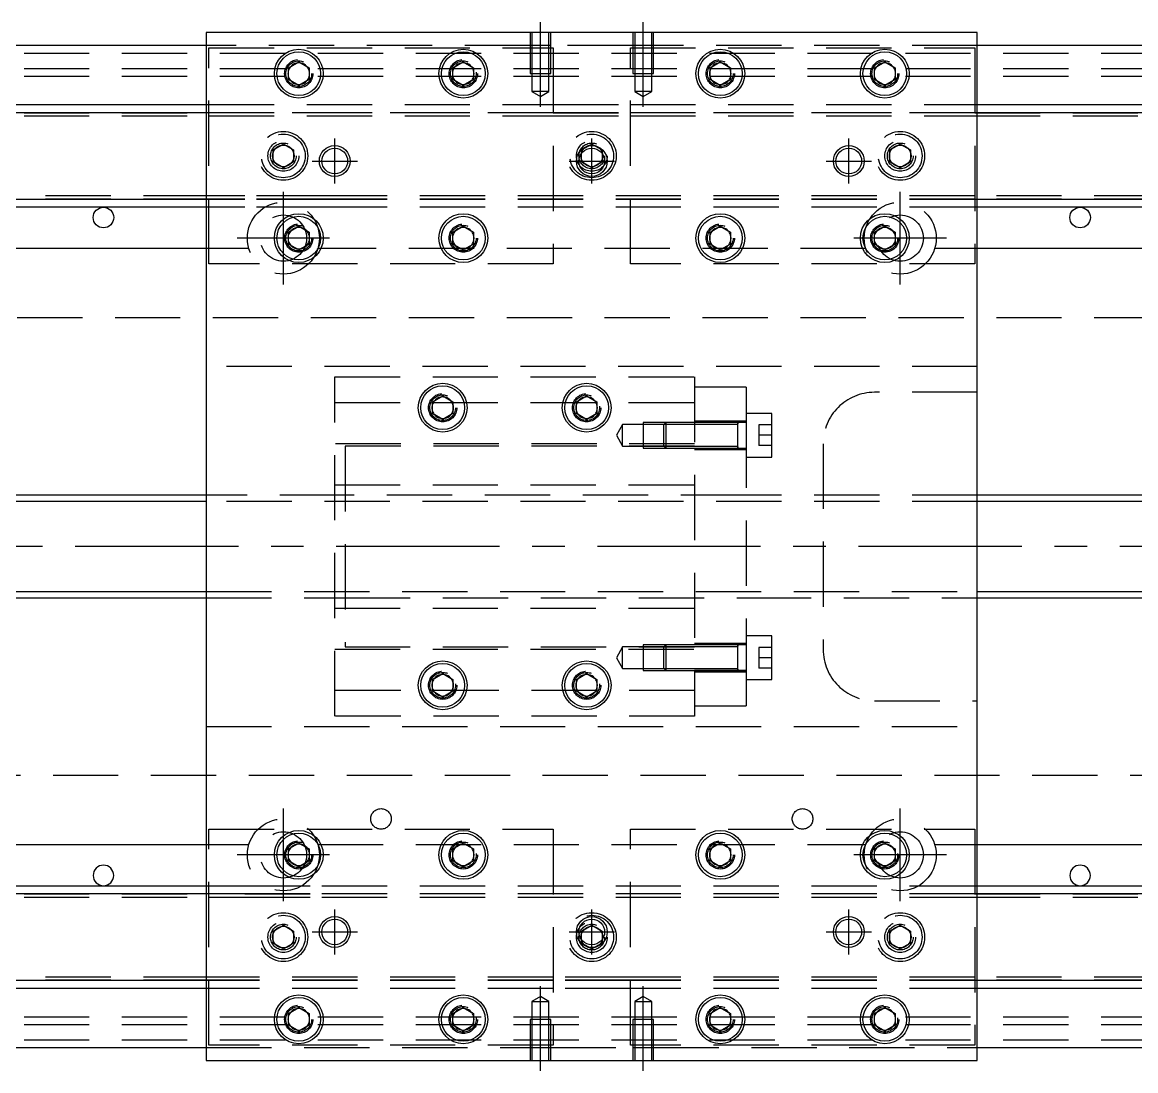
# Model space of a CAD drawing. Extents: x -20 to 861, y -283 to 102.
# Drawn here: x 209.2 to 425.8, y -102 to 102 of the extents above; entities that cross this region are included whole.
import ezdxf

# ---------------------------------------------------------------- set-up
doc = ezdxf.new("R2010")
doc.units = 0
doc.linetypes.add('CENTER', pattern=[50.8, 31.75, -6.35, 6.35, -6.35])
doc.linetypes.add('DASHED', pattern=[19.05, 12.7, -6.35])
doc.layers.get('0').update_dxf_attribs({"linetype": 'CONTINUOUS'})
doc.layers.add('CENTER', color=1, linetype='CENTER')

msp = doc.modelspace()

# ---------------------------------------------------------------- linework, layer by layer
at = {"color": 7, "linetype": 'CONTINUOUS'}
for p, q in [((395, 100), (245, 100)), ((245, 100), (245, -100)), ((395, -100), (395, 100)), ((245, 97.5), (0, 97.5)), ((640, 97.5), (395, 97.5)), ((261, 93.1547), (263, 94.309402)), ((261, 90.8453), (261, 93.1547)), ((263, 94.309402), (265, 93.1547)), ((265, 93.1547), (265, 90.8453)), ((293, 93.1547), (295, 94.309402)), ((293, 90.8453), (293, 93.1547)), ((295, 94.309402), (297, 93.1547)), ((297, 93.1547), (297, 90.8453)), ((343, 93.1547), (345, 94.309402)), ((343, 90.8453), (343, 93.1547)), ((345, 94.309402), (347, 93.1547)), ((347, 93.1547), (347, 90.8453)), ((375, 93.1547), (377, 94.309402)), ((375, 90.8453), (375, 93.1547)), ((377, 94.309402), (379, 93.1547)), ((379, 93.1547), (379, 90.8453)), ((263, 89.690598), (261, 90.8453)), ((265, 90.8453), (263, 89.690598)), ((295, 89.690598), (293, 90.8453)), ((297, 90.8453), (295, 89.690598)), ((345, 89.690598), (343, 90.8453)), ((347, 90.8453), (345, 89.690598)), ((377, 89.690598), (375, 90.8453)), ((379, 90.8453), (377, 89.690598)), ((0, 86), (245, 86)), ((395, 86), (640, 86)), ((0, 84.460392), (245, 84.460392)), ((395, 84.460392), (640, 84.460392)), ((245, 67.539608), (0, 67.539608)), ((640, 67.539608), (395, 67.539608)), ((245, 66), (0, 66)), ((640, 66), (395, 66)), ((261, 61.1547), (263, 62.309402)), ((261, 58.8453), (261, 61.1547)), ((263, 62.309402), (265, 61.1547)), ((265, 61.1547), (265, 58.8453)), ((293, 61.1547), (295, 62.309402)), ((293, 58.8453), (293, 61.1547)), ((295, 62.309402), (297, 61.1547)), ((297, 61.1547), (297, 58.8453)), ((343, 61.1547), (345, 62.309402)), ((343, 58.8453), (343, 61.1547)), ((345, 62.309402), (347, 61.1547)), ((347, 61.1547), (347, 58.8453)), ((375, 61.1547), (377, 62.309402)), ((375, 58.8453), (375, 61.1547)), ((377, 62.309402), (379, 61.1547)), ((379, 61.1547), (379, 58.8453)), ((263, 57.690598), (261, 58.8453)), ((265, 58.8453), (263, 57.690598)), ((295, 57.690598), (293, 58.8453)), ((297, 58.8453), (295, 57.690598)), ((345, 57.690598), (343, 58.8453)), ((347, 58.8453), (345, 57.690598)), ((377, 57.690598), (375, 58.8453)), ((379, 58.8453), (377, 57.690598)), ((245, 58), (146.708204, 58)), ((493.291796, 58), (395, 58)), ((289, 28.1547), (291, 29.309402)), ((291, 29.309402), (293, 28.1547)), ((317, 28.1547), (319, 29.309402)), ((319, 29.309402), (321, 28.1547)), ((289, 25.8453), (289, 28.1547)), ((293, 28.1547), (293, 25.8453)), ((317, 25.8453), (317, 28.1547)), ((321, 28.1547), (321, 25.8453)), ((291, 24.690598), (289, 25.8453)), ((293, 25.8453), (291, 24.690598)), ((319, 24.690598), (317, 25.8453)), ((321, 25.8453), (319, 24.690598)), ((245, 10), (28, 10)), ((583, 10), (395, 10)), ((28, -10), (245, -10)), ((395, -10), (583, -10)), ((348.4, -19.550636), (348.4, -19.15063)), ((348.4, -24.15064), (348.4, -23.750636)), ((289, -25.8453), (291, -24.690598)), ((289, -28.1547), (289, -25.8453)), ((291, -24.690598), (293, -25.8453)), ((293, -25.8453), (293, -28.1547)), ((317, -25.8453), (319, -24.690598)), ((317, -28.1547), (317, -25.8453)), ((319, -24.690598), (321, -25.8453)), ((321, -25.8453), (321, -28.1547)), ((291, -29.309402), (289, -28.1547)), ((293, -28.1547), (291, -29.309402)), ((319, -29.309402), (317, -28.1547)), ((321, -28.1547), (319, -29.309402)), ((146.708204, -58), (245, -58)), ((261, -58.8453), (263, -57.690598)), ((263, -57.690598), (265, -58.8453)), ((293, -58.8453), (295, -57.690598)), ((295, -57.690598), (297, -58.8453)), ((343, -58.8453), (345, -57.690598)), ((345, -57.690598), (347, -58.8453)), ((375, -58.8453), (377, -57.690598)), ((377, -57.690598), (379, -58.8453)), ((395, -58), (493.291796, -58)), ((261, -61.1547), (261, -58.8453)), ((265, -58.8453), (265, -61.1547)), ((293, -61.1547), (293, -58.8453)), ((297, -58.8453), (297, -61.1547)), ((343, -61.1547), (343, -58.8453)), ((347, -58.8453), (347, -61.1547)), ((375, -61.1547), (375, -58.8453)), ((379, -58.8453), (379, -61.1547)), ((263, -62.309402), (261, -61.1547)), ((265, -61.1547), (263, -62.309402)), ((295, -62.309402), (293, -61.1547)), ((297, -61.1547), (295, -62.309402)), ((345, -62.309402), (343, -61.1547)), ((347, -61.1547), (345, -62.309402)), ((377, -62.309402), (375, -61.1547)), ((379, -61.1547), (377, -62.309402)), ((0, -66), (245, -66)), ((395, -66), (640, -66)), ((0, -67.539608), (245, -67.539608)), ((395, -67.539608), (640, -67.539608)), ((245, -84.460392), (0, -84.460392)), ((640, -84.460392), (395, -84.460392)), ((245, -86), (0, -86)), ((640, -86), (395, -86)), ((261, -90.8453), (263, -89.690598)), ((261, -93.1547), (261, -90.8453)), ((263, -89.690598), (265, -90.8453)), ((265, -90.8453), (265, -93.1547)), ((293, -90.8453), (295, -89.690598)), ((293, -93.1547), (293, -90.8453)), ((295, -89.690598), (297, -90.8453)), ((297, -90.8453), (297, -93.1547)), ((343, -90.8453), (345, -89.690598)), ((343, -93.1547), (343, -90.8453)), ((345, -89.690598), (347, -90.8453)), ((347, -90.8453), (347, -93.1547)), ((375, -90.8453), (377, -89.690598)), ((375, -93.1547), (375, -90.8453)), ((377, -89.690598), (379, -90.8453)), ((379, -90.8453), (379, -93.1547)), ((263, -94.309402), (261, -93.1547)), ((265, -93.1547), (263, -94.309402)), ((295, -94.309402), (293, -93.1547)), ((297, -93.1547), (295, -94.309402)), ((345, -94.309402), (343, -93.1547)), ((347, -93.1547), (345, -94.309402)), ((377, -94.309402), (375, -93.1547)), ((379, -93.1547), (377, -94.309402)), ((0, -97.5), (245, -97.5)), ((395, -97.5), (640, -97.5)), ((245, -100), (395, -100))]:
    msp.add_line(p, q, dxfattribs=at)
at = {"color": 3, "linetype": 'DASHED'}
for p, q in [((308.000006, 100), (308.000006, 92)), ((308.35, 100), (308.35, 92)), ((311.65, 92), (311.65, 100)), ((311.999994, 92), (311.999994, 100)), ((328.000006, 100), (328.000006, 92)), ((328.35, 100), (328.35, 92)), ((331.65, 92), (331.65, 100)), ((331.999994, 92), (331.999994, 100)), ((308.000006, 97.5), (245, 97.5)), ((311.999994, 97.5), (308.000006, 97.5)), ((328.000006, 97.5), (311.999994, 97.5)), ((331.999994, 97.5), (328.000006, 97.5)), ((395, 97.5), (331.999994, 97.5)), ((0, 96), (640, 96)), ((245.5, 97), (312.5, 97)), ((245.5, 55), (245.5, 97)), ((312.5, 97), (312.5, 55)), ((327.5, 55), (327.5, 97)), ((327.5, 97), (394.5, 97)), ((394.5, 97), (394.5, 55)), ((0, 93), (640, 93)), ((0, 91.5), (640, 91.5)), ((260.5, 92), (260.512884, 92.253488)), ((297.483582, 92.286038), (297.5, 92)), ((308.000006, 92), (311.999994, 92)), ((308.35, 92), (308.35, 88.5)), ((311.65, 88.5), (311.65, 92)), ((328.000006, 92), (331.999994, 92)), ((328.35, 92), (328.35, 88.5)), ((331.65, 88.5), (331.65, 92)), ((342.5, 92), (342.518502, 92.303588)), ((374.5, 92), (374.512884, 92.253488)), ((311.65, 88.5), (308.35, 88.5)), ((308.35, 88.5), (310, 87.547372)), ((310, 87.547372), (311.65, 88.5)), ((331.65, 88.5), (328.35, 88.5)), ((328.35, 88.5), (330, 87.547372)), ((330, 87.547372), (331.65, 88.5)), ((245, 86), (245.5, 86)), ((245.5, 86), (312.5, 86)), ((312.5, 86), (327.5, 86)), ((327.5, 86), (394.5, 86)), ((394.5, 86), (395, 86)), ((0, 84.403994), (245.5, 84.403994)), ((0, 83.8), (245.5, 83.8)), ((245, 84.460392), (245.5, 84.460392)), ((245.5, 84.460392), (312.5, 84.460392)), ((312.5, 84.403994), (245.5, 84.403994)), ((245.5, 83.8), (312.5, 83.8)), ((312.5, 84.460392), (327.5, 84.460392)), ((312.5, 84.403994), (327.5, 84.403994)), ((312.5, 83.8), (327.5, 83.8)), ((327.5, 84.460392), (394.5, 84.460392)), ((394.5, 84.403994), (327.5, 84.403994)), ((327.5, 83.8), (394.5, 83.8)), ((394.5, 84.460392), (395, 84.460392)), ((394.5, 84.403994), (640, 84.403994)), ((394.5, 83.8), (640, 83.8)), ((258, 77.1547), (260, 78.309402)), ((260, 78.309402), (262, 77.1547)), ((318, 77.1547), (320, 78.309402)), ((320, 78.309402), (322, 77.1547)), ((378, 77.1547), (380, 78.309402)), ((380, 78.309402), (382, 77.1547)), ((257.5, 76), (257.534018, 76.411016)), ((258, 74.8453), (258, 77.1547)), ((262, 77.1547), (262, 74.8453)), ((317.5, 76), (317.534018, 76.411016)), ((318, 74.8453), (318, 77.1547)), ((322, 77.1547), (322, 74.8453)), ((377.5, 76), (377.534018, 76.411016)), ((378, 74.8453), (378, 77.1547)), ((382, 77.1547), (382, 74.8453)), ((260, 73.690598), (258, 74.8453)), ((262, 74.8453), (260, 73.690598)), ((320, 73.690598), (318, 74.8453)), ((322, 74.8453), (320, 73.690598)), ((380, 73.690598), (378, 74.8453)), ((382, 74.8453), (380, 73.690598)), ((245.5, 68.2), (0, 68.2)), ((245.5, 67.596006), (0, 67.596006)), ((245.5, 67.539608), (245, 67.539608)), ((252.5, 68.2), (245.5, 68.2)), ((252.5, 67.596006), (245.5, 67.596006)), ((252.5, 67.539608), (245.5, 67.539608)), ((267.5, 68.2), (252.5, 68.2)), ((267.5, 67.596006), (252.5, 67.596006)), ((267.5, 67.539608), (252.5, 67.539608)), ((394.5, 68.2), (267.5, 68.2)), ((394.5, 67.596006), (267.5, 67.596006)), ((394.5, 67.539608), (267.5, 67.539608)), ((640, 68.2), (394.5, 68.2)), ((640, 67.596006), (394.5, 67.596006)), ((395, 67.539608), (394.5, 67.539608)), ((245.5, 66), (245, 66)), ((252.5, 66), (245.5, 66)), ((267.5, 66), (252.5, 66)), ((394.5, 66), (267.5, 66)), ((395, 66), (394.5, 66)), ((260.5, 60), (260.512884, 60.253488)), ((292.5, 60), (292.512884, 60.253488)), ((342.5, 60), (342.518502, 60.303588)), ((374.5, 60), (374.512884, 60.253488)), ((245.5, 58), (245, 58)), ((253.291796, 58), (245.5, 58)), ((373.291796, 58), (266.708204, 58)), ((394.5, 58), (386.708204, 58)), ((395, 58), (394.5, 58)), ((312.5, 55), (245.5, 55)), ((394.5, 55), (327.5, 55)), ((640, 44.5), (5.640312, 44.5)), ((395, 35), (245, 35)), ((270, -33), (270, 33)), ((270, 33), (340, 33)), ((340, 33), (340, -33)), ((350, 31), (340, 31)), ((350, 31), (350, 24.098756)), ((395, 30), (375, 30)), ((270, 28), (340, 28)), ((288.5, 27), (288.518502, 27.303588)), ((321.483582, 27.286038), (321.5, 27)), ((330, 24.15063), (330, 19.15064)), ((334.39998, 24.15063), (330, 24.15063)), ((334.4, 24.150636), (334, 23.750636)), ((334.4, 24.150636), (334.4, 19.150636)), ((340, 24.150636), (334.4, 24.150636)), ((340, 24.15063), (334.4, 24.15063)), ((350, 24.400636), (340, 24.400636)), ((350, 24.098756), (340, 24.098756)), ((348.405, 24.150636), (340.00002, 24.150636)), ((350, 24.150636), (348.395, 24.150636)), ((348.4, 23.893236), (348.4, 24.150636)), ((348.4, 24.150636), (348.4, 23.893186)), ((348.4, 19.408084), (348.4, 23.893236)), ((355, 25.900636), (350, 25.900636)), ((350, 24.098756), (350, -24.098756)), ((355, 17.400636), (355, 25.900636)), ((326, 23.750636), (324.787564, 21.650636)), ((326, 19.550636), (326, 23.750636)), ((330, 23.750636), (326, 23.750636)), ((333.99998, 23.750636), (330, 23.750636)), ((334, 19.550636), (334, 23.750636)), ((340, 23.750636), (334, 23.750636)), ((348.4, 23.750636), (340.00002, 23.750636)), ((352.5, 23.650636), (352.5, 21.650636)), ((355, 23.650636), (352.5, 23.650636)), ((340, 20), (270, 20)), ((272, 19.5), (272, -19.5)), ((340, 19.5), (272, 19.5)), ((324.787564, 21.650636), (326, 19.550636)), ((326, 19.550636), (330, 19.550636)), ((330, 19.550636), (333.99998, 19.550636)), ((334, 19.550636), (334.4, 19.150636)), ((334, 19.550636), (340, 19.550636)), ((340.00002, 19.550636), (348.4, 19.550636)), ((352.5, 21.650636), (352.5, 19.650636)), ((355, 21.650636), (352.5, 21.650636)), ((355, 19.650636), (352.5, 19.650636)), ((365, 20), (365, -20)), ((330, 19.15064), (334.39998, 19.15064)), ((334.4, 19.15064), (340, 19.15064)), ((334.4, 19.150636), (340, 19.150636)), ((340, 18.900636), (350, 18.900636)), ((340.00002, 19.150636), (348.405, 19.150636)), ((348.395, 19.150636), (350, 19.150636)), ((348.4, 19.408102), (348.4, 19.150636)), ((348.4, 19.150636), (348.4, 19.408084)), ((350, 17.400636), (355, 17.400636)), ((270, 12), (340, 12)), ((271.99998, 10), (245, 10)), ((395, 8.75), (245, 8.75)), ((350, 10), (272, 10)), ((395, 10), (350.00002, 10)), ((245, -8.75), (395, -8.75)), ((245, -10), (271.99998, -10)), ((272, -10), (350, -10)), ((350.00002, -10), (395, -10)), ((270, -12), (340, -12)), ((330, -19.15064), (330, -24.15063)), ((334.39998, -19.15064), (330, -19.15064)), ((334.4, -19.150636), (334, -19.550636)), ((334.4, -19.150636), (334.4, -24.150636)), ((340, -19.150636), (334.4, -19.150636)), ((340, -19.15064), (334.4, -19.15064)), ((350, -18.900636), (340, -18.900636)), ((348.405, -19.150636), (340.00002, -19.150636)), ((350, -19.150636), (348.395, -19.150636)), ((348.4, -19.408034), (348.4, -19.150636)), ((348.4, -19.150636), (348.4, -19.408084)), ((348.4, -23.893186), (348.4, -19.408034)), ((355, -17.400636), (350, -17.400636)), ((355, -25.900636), (355, -17.400636)), ((270, -20), (340, -20)), ((272, -19.5), (340, -19.5)), ((326, -19.550636), (324.787564, -21.650636)), ((324.787564, -21.650636), (326, -23.750636)), ((326, -23.750636), (326, -19.550636)), ((330, -19.550636), (326, -19.550636)), ((333.99998, -19.550636), (330, -19.550636)), ((334, -23.750636), (334, -19.550636)), ((340, -19.550636), (334, -19.550636)), ((348.4, -19.550636), (340.00002, -19.550636)), ((352.5, -19.650636), (352.5, -21.650636)), ((355, -19.650636), (352.5, -19.650636)), ((352.5, -21.650636), (352.5, -23.650636)), ((355, -21.650636), (352.5, -21.650636)), ((326, -23.750636), (330, -23.750636)), ((330, -23.750636), (333.99998, -23.750636)), ((334, -23.750636), (334.4, -24.150636)), ((334, -23.750636), (340, -23.750636)), ((340.00002, -23.750636), (348.4, -23.750636)), ((355, -23.650636), (352.5, -23.650636)), ((330, -24.15063), (334.39998, -24.15063)), ((334.4, -24.15063), (340, -24.15063)), ((334.4, -24.150636), (340, -24.150636)), ((350, -24.098756), (340, -24.098756)), ((350, -24.098756), (340, -24.098756)), ((340, -24.400636), (350, -24.400636)), ((340.00002, -24.150636), (348.405, -24.150636)), ((348.395, -24.150636), (350, -24.150636)), ((348.4, -23.893168), (348.4, -24.150636)), ((348.4, -24.150636), (348.4, -23.893186)), ((350, -24.098756), (350, -31)), ((350, -25.900636), (355, -25.900636)), ((340, -28), (270, -28)), ((293.483582, -26.713962), (293.5, -27)), ((321.483582, -26.713962), (321.5, -27)), ((375, -30), (395, -30)), ((340, -31), (350, -31)), ((340, -33), (270, -33)), ((245, -35), (395, -35)), ((5.640312, -44.5), (640, -44.5)), ((245.5, -55), (312.5, -55)), ((245.5, -97), (245.5, -55)), ((312.5, -55), (312.5, -97)), ((327.5, -97), (327.5, -55)), ((327.5, -55), (394.5, -55)), ((394.5, -55), (394.5, -97)), ((245, -58), (245.5, -58)), ((245.5, -58), (253.291796, -58)), ((266.708204, -58), (373.291796, -58)), ((372.691578, -58), (373.25, -58)), ((386.708204, -58), (394.5, -58)), ((394.5, -58), (395, -58)), ((260.5, -60), (260.512884, -59.746512)), ((297.483582, -59.713962), (297.5, -60)), ((342.5, -60), (342.518502, -59.696412)), ((379.483582, -59.713962), (379.5, -60)), ((245, -66), (245.5, -66)), ((245.5, -66), (252.5, -66)), ((252.5, -66), (267.5, -66)), ((267.5, -66), (394.5, -66)), ((394.5, -66), (395, -66)), ((0, -67.596006), (245.5, -67.596006)), ((0, -68.2), (245.5, -68.2)), ((245, -67.539608), (245.5, -67.539608)), ((245.5, -67.539608), (252.5, -67.539608)), ((252.5, -67.596006), (245.5, -67.596006)), ((245.5, -68.2), (252.5, -68.2)), ((252.5, -67.539608), (267.5, -67.539608)), ((252.5, -67.596006), (267.5, -67.596006)), ((252.5, -68.2), (267.5, -68.2)), ((267.5, -67.539608), (394.5, -67.539608)), ((394.5, -67.596006), (267.5, -67.596006)), ((267.5, -68.2), (394.5, -68.2)), ((394.5, -67.539608), (395, -67.539608)), ((394.5, -67.596006), (640, -67.596006)), ((394.5, -68.2), (640, -68.2)), ((257.5, -76), (257.534018, -75.588984)), ((258, -74.8453), (260, -73.690598)), ((258, -77.1547), (258, -74.8453)), ((260, -73.690598), (262, -74.8453)), ((262, -74.8453), (262, -77.1547)), ((317.5, -76), (317.534018, -75.588984)), ((318, -74.8453), (320, -73.690598)), ((318, -77.1547), (318, -74.8453)), ((320, -73.690598), (322, -74.8453)), ((322, -74.8453), (322, -77.1547)), ((377.5, -76), (377.534018, -75.588984)), ((378, -74.8453), (380, -73.690598)), ((378, -77.1547), (378, -74.8453)), ((380, -73.690598), (382, -74.8453)), ((382, -74.8453), (382, -77.1547)), ((260, -78.309402), (258, -77.1547)), ((262, -77.1547), (260, -78.309402)), ((320, -78.309402), (318, -77.1547)), ((322, -77.1547), (320, -78.309402)), ((380, -78.309402), (378, -77.1547)), ((382, -77.1547), (380, -78.309402)), ((245.5, -83.8), (0, -83.8)), ((245.5, -84.403994), (0, -84.403994)), ((245.5, -84.460392), (245, -84.460392)), ((312.5, -83.8), (245.5, -83.8)), ((312.5, -84.403994), (245.5, -84.403994)), ((312.5, -84.460392), (245.5, -84.460392)), ((327.5, -83.8), (312.5, -83.8)), ((327.5, -84.403994), (312.5, -84.403994)), ((327.5, -84.460392), (312.5, -84.460392)), ((394.5, -83.8), (327.5, -83.8)), ((394.5, -84.403994), (327.5, -84.403994)), ((394.5, -84.460392), (327.5, -84.460392)), ((640, -83.8), (394.5, -83.8)), ((640, -84.403994), (394.5, -84.403994)), ((395, -84.460392), (394.5, -84.460392)), ((245.5, -86), (245, -86)), ((312.5, -86), (245.5, -86)), ((327.5, -86), (312.5, -86)), ((394.5, -86), (327.5, -86)), ((395, -86), (394.5, -86)), ((310, -87.547372), (308.35, -88.5)), ((308.35, -88.5), (311.65, -88.5)), ((308.35, -88.5), (308.35, -92)), ((311.65, -88.5), (310, -87.547372)), ((311.65, -92), (311.65, -88.5)), ((330, -87.547372), (328.35, -88.5)), ((328.35, -88.5), (331.65, -88.5)), ((328.35, -88.5), (328.35, -92)), ((331.65, -88.5), (330, -87.547372)), ((331.65, -92), (331.65, -88.5)), ((0, -91.5), (640, -91.5)), ((0, -93), (640, -93)), ((260.5, -92), (260.512884, -91.746512)), ((297.483582, -91.713962), (297.5, -92)), ((311.999994, -92), (308.000006, -92)), ((308.000006, -92), (308.000006, -100)), ((308.35, -92), (308.35, -100)), ((311.65, -100), (311.65, -92)), ((311.999994, -100), (311.999994, -92)), ((331.999994, -92), (328.000006, -92)), ((328.000006, -92), (328.000006, -100)), ((328.35, -92), (328.35, -100)), ((331.65, -100), (331.65, -92)), ((331.999994, -100), (331.999994, -92)), ((342.5, -92), (342.518502, -91.696412)), ((379.483582, -91.713962), (379.5, -92)), ((0, -96), (640, -96)), ((312.5, -97), (245.5, -97)), ((394.5, -97), (327.5, -97)), ((245, -97.5), (308.000006, -97.5)), ((308.000006, -97.5), (311.999994, -97.5)), ((311.999994, -97.5), (328.000006, -97.5)), ((328.000006, -97.5), (331.999994, -97.5)), ((331.999994, -97.5), (395, -97.5))]:
    msp.add_line(p, q, dxfattribs=at)
at = {"color": 3, "linetype": 'CONTINUOUS'}
for p, q in [((245, 8.75), (28, 8.75)), ((583, 8.75), (395, 8.75)), ((28, -8.75), (245, -8.75)), ((395, -8.75), (583, -8.75))]:
    msp.add_line(p, q, dxfattribs=at)
at = {"color": 7, "linetype": 'CONTINUOUS'}
for centre, radius in [((263, 92), 4.75), ((263, 92), 4.25), ((295, 92), 4.75), ((295, 92), 4.25), ((345, 92), 4.75), ((345, 92), 4.25), ((377, 92), 4.75), ((377, 92), 4.25), ((260, 76), 2.1), ((320, 75), 3), ((320, 76), 2.1), ((380, 76), 2.1), ((270, 75), 2.5), ((320, 75), 2.5), ((370, 75), 2.5), ((225, 64), 2), ((415, 64), 2), ((263, 60), 4.75), ((263, 60), 4.25), ((295, 60), 4.75), ((295, 60), 4.25), ((345, 60), 4.75), ((345, 60), 4.25), ((377, 60), 4.75), ((377, 60), 4.25), ((291, 27), 4.75), ((291, 27), 4.25), ((319, 27), 4.75), ((319, 27), 4.25), ((291, -27), 4.75), ((291, -27), 4.25), ((319, -27), 4.75), ((319, -27), 4.25), ((263, -60), 4.75), ((263, -60), 4.25), ((295, -60), 4.75), ((295, -60), 4.25), ((345, -60), 4.75), ((345, -60), 4.25), ((377, -60), 4.75), ((377, -60), 4.25), ((270, -75), 2.5), ((320, -75), 3), ((320, -75), 2.5), ((370, -75), 2.5), ((260, -76), 2.1), ((320, -76), 2.1), ((380, -76), 2.1), ((263, -92), 4.75), ((263, -92), 4.25), ((295, -92), 4.75), ((295, -92), 4.25), ((345, -92), 4.75), ((345, -92), 4.25), ((377, -92), 4.75), ((377, -92), 4.25)]:
    msp.add_circle(centre, radius, dxfattribs=at)
at = {"color": 3, "linetype": 'DASHED'}
for centre, radius in [((263, 92), 2.75), ((263, 92), 2.5), ((295, 92), 2.75), ((295, 92), 2.5), ((345, 92), 2.75), ((345, 92), 2.5), ((377, 92), 2.75), ((377, 92), 2.5), ((260, 76), 4.75), ((260, 76), 4.25), ((320, 76), 4.75), ((320, 76), 4.25), ((380, 76), 4.75), ((380, 76), 4.25), ((260, 76), 3), ((260, 76), 2.5), ((320, 76), 3), ((320, 76), 2.5), ((380, 76), 3), ((380, 76), 2.5), ((260, 60), 7), ((380, 60), 7), ((260, 60), 4.5), ((380, 60), 4.5), ((263, 60), 2.75), ((263, 60), 2.5), ((295, 60), 2.75), ((295, 60), 2.5), ((345, 60), 2.75), ((345, 60), 2.5), ((377, 60), 2.75), ((377, 60), 2.5), ((291, 27), 2.75), ((291, 27), 2.5), ((319, 27), 2.75), ((319, 27), 2.5), ((291, -27), 2.75), ((291, -27), 2.5), ((319, -27), 2.75), ((319, -27), 2.5), ((279, -53), 2), ((361, -53), 2), ((260, -60), 7), ((380, -60), 7), ((260, -60), 4.5), ((380, -60), 4.5), ((263, -60), 2.75), ((263, -60), 2.5), ((295, -60), 2.75), ((295, -60), 2.5), ((345, -60), 2.75), ((345, -60), 2.5), ((377, -60), 2.75), ((377, -60), 2.5), ((260, -76), 4.75), ((320, -76), 4.75), ((380, -76), 4.75), ((260, -76), 4.25), ((260, -76), 3), ((260, -76), 2.5), ((320, -76), 4.25), ((320, -76), 3), ((320, -76), 2.5), ((380, -76), 4.25), ((380, -76), 3), ((380, -76), 2.5), ((263, -92), 2.75), ((263, -92), 2.5), ((295, -92), 2.75), ((295, -92), 2.5), ((345, -92), 2.75), ((345, -92), 2.5), ((377, -92), 2.75), ((377, -92), 2.5)]:
    msp.add_circle(centre, radius, dxfattribs=at)
at = {"color": 3, "linetype": 'CONTINUOUS'}
for centre in [(270, 75), (370, 75), (270, -75), (370, -75)]:
    msp.add_circle(centre, 3, dxfattribs=at)
at = {"color": 7, "linetype": 'CONTINUOUS'}
for centre, radius, start, end in [((263, 92), 2.1, 137.75279, 162.24721), ((263, 92), 2.1, 102.24721, 137.75279), ((263, 92), 2.1, 77.75279, 102.24721), ((263, 92), 2.1, 42.24721, 77.75279), ((263, 92), 2.1, 17.75279, 42.24721), ((295, 92), 2.1, 137.75279, 162.24721), ((295, 92), 2.1, 102.24721, 137.75279), ((295, 92), 2.1, 77.75279, 102.24721), ((295, 92), 2.1, 42.24721, 77.75279), ((295, 92), 2.1, 17.75279, 42.24721), ((345, 92), 2.1, 137.75279, 162.24721), ((345, 92), 2.1, 102.24721, 137.75279), ((345, 92), 2.1, 77.75279, 102.24721), ((345, 92), 2.1, 42.24721, 77.75279), ((345, 92), 2.1, 17.75279, 42.24721), ((377, 92), 2.1, 137.75279, 162.24721), ((377, 92), 2.1, 102.24721, 137.75279), ((377, 92), 2.1, 77.75279, 102.24721), ((377, 92), 2.1, 42.24721, 77.75279), ((377, 92), 2.1, 17.75279, 42.24721), ((263, 92), 2.1, 162.24721, 180), ((263, 92), 2.1, 180, 197.75279), ((263, 92), 2.1, 197.75279, 222.24721), ((263, 92), 2.1, 317.75279, 342.24721), ((263, 92), 2.1, 342.24721, 17.75279), ((295, 92), 2.1, 162.24721, 180), ((295, 92), 2.1, 180, 197.75279), ((295, 92), 2.1, 197.75279, 222.24721), ((295, 92), 2.1, 317.75279, 342.24721), ((295, 92), 2.1, 342.24721, 17.75279), ((345, 92), 2.1, 162.24721, 180), ((345, 92), 2.1, 180, 197.75279), ((345, 92), 2.1, 197.75279, 222.24721), ((345, 92), 2.1, 317.75279, 342.24721), ((345, 92), 2.1, 342.24721, 17.75279), ((377, 92), 2.1, 162.24721, 180), ((377, 92), 2.1, 180, 197.75279), ((377, 92), 2.1, 197.75279, 222.24721), ((377, 92), 2.1, 317.75279, 342.24721), ((377, 92), 2.1, 342.24721, 17.75279), ((263, 92), 2.1, 222.24721, 257.75279), ((263, 92), 2.1, 257.75279, 282.24721), ((263, 92), 2.1, 282.24721, 317.75279), ((295, 92), 2.1, 222.24721, 257.75279), ((295, 92), 2.1, 257.75279, 282.24721), ((295, 92), 2.1, 282.24721, 317.75279), ((345, 92), 2.1, 222.24721, 257.75279), ((345, 92), 2.1, 257.75279, 282.24721), ((345, 92), 2.1, 282.24721, 317.75279), ((377, 92), 2.1, 222.24721, 257.75279), ((377, 92), 2.1, 257.75279, 282.24721), ((377, 92), 2.1, 282.24721, 317.75279), ((263, 60), 2.1, 137.75279, 162.24721), ((263, 60), 2.1, 102.24721, 137.75279), ((263, 60), 2.1, 77.75279, 102.24721), ((263, 60), 2.1, 42.24721, 77.75279), ((263, 60), 2.1, 17.75279, 42.24721), ((295, 60), 2.1, 137.75279, 162.24721), ((295, 60), 2.1, 102.24721, 137.75279), ((295, 60), 2.1, 77.75279, 102.24721), ((295, 60), 2.1, 42.24721, 77.75279), ((295, 60), 2.1, 17.75279, 42.24721), ((345, 60), 2.1, 137.75279, 162.24721), ((345, 60), 2.1, 102.24721, 137.75279), ((345, 60), 2.1, 77.75279, 102.24721), ((345, 60), 2.1, 42.24721, 77.75279), ((345, 60), 2.1, 17.75279, 42.24721), ((377, 60), 2.1, 137.75279, 162.24721), ((377, 60), 2.1, 102.24721, 137.75279), ((377, 60), 2.1, 77.75279, 102.24721), ((377, 60), 2.1, 42.24721, 77.75279), ((377, 60), 2.1, 17.75279, 42.24721), ((263, 60), 2.1, 162.24721, 180), ((263, 60), 2.1, 180, 197.75279), ((263, 60), 2.1, 197.75279, 222.24721), ((263, 60), 2.1, 222.24721, 257.75279), ((263, 60), 2.1, 282.24721, 317.75279), ((263, 60), 2.1, 317.75279, 342.24721), ((263, 60), 2.1, 342.24721, 17.75279), ((295, 60), 2.1, 162.24721, 180), ((295, 60), 2.1, 180, 197.75279), ((295, 60), 2.1, 197.75279, 222.24721), ((295, 60), 2.1, 222.24721, 257.75279), ((295, 60), 2.1, 282.24721, 317.75279), ((295, 60), 2.1, 317.75279, 342.24721), ((295, 60), 2.1, 342.24721, 17.75279), ((345, 60), 2.1, 162.24721, 180), ((345, 60), 2.1, 180, 197.75279), ((345, 60), 2.1, 197.75279, 222.24721), ((345, 60), 2.1, 222.24721, 257.75279), ((345, 60), 2.1, 282.24721, 317.75279), ((345, 60), 2.1, 317.75279, 342.24721), ((345, 60), 2.1, 342.24721, 17.75279), ((377, 60), 2.1, 162.24721, 180), ((377, 60), 2.1, 180, 197.75279), ((377, 60), 2.1, 197.75279, 222.24721), ((377, 60), 2.1, 222.24721, 257.75279), ((377, 60), 2.1, 282.24721, 317.75279), ((377, 60), 2.1, 317.75279, 342.24721), ((377, 60), 2.1, 342.24721, 17.75279), ((263, 60), 2.1, 257.75279, 282.24721), ((295, 60), 2.1, 257.75279, 282.24721), ((345, 60), 2.1, 257.75279, 282.24721), ((377, 60), 2.1, 257.75279, 282.24721), ((291, 27), 2.1, 137.75279, 162.24721), ((291, 27), 2.1, 102.24721, 137.75279), ((291, 27), 2.1, 77.75279, 102.24721), ((291, 27), 2.1, 42.24721, 77.75279), ((291, 27), 2.1, 17.75279, 42.24721), ((319, 27), 2.1, 137.75279, 162.24721), ((319, 27), 2.1, 102.24721, 137.75279), ((319, 27), 2.1, 77.75279, 102.24721), ((319, 27), 2.1, 42.24721, 77.75279), ((319, 27), 2.1, 17.75279, 42.24721), ((291, 27), 2.1, 162.24721, 180), ((291, 27), 2.1, 180, 197.75279), ((291, 27), 2.1, 197.75279, 222.24721), ((291, 27), 2.1, 317.75279, 342.24721), ((291, 27), 2.1, 342.24721, 17.75279), ((319, 27), 2.1, 162.24721, 180), ((319, 27), 2.1, 180, 197.75279), ((319, 27), 2.1, 197.75279, 222.24721), ((319, 27), 2.1, 317.75279, 342.24721), ((319, 27), 2.1, 342.24721, 17.75279), ((291, 27), 2.1, 222.24721, 257.75279), ((291, 27), 2.1, 257.75279, 282.24721), ((291, 27), 2.1, 282.24721, 317.75279), ((319, 27), 2.1, 222.24721, 257.75279), ((319, 27), 2.1, 257.75279, 282.24721), ((319, 27), 2.1, 282.24721, 317.75279), ((291, -27), 2.1, 137.75279, 162.24721), ((291, -27), 2.1, 102.24721, 137.75279), ((291, -27), 2.1, 77.75279, 102.24721), ((291, -27), 2.1, 42.24721, 77.75279), ((291, -27), 2.1, 17.75279, 42.24721), ((319, -27), 2.1, 137.75279, 162.24721), ((319, -27), 2.1, 102.24721, 137.75279), ((319, -27), 2.1, 77.75279, 102.24721), ((319, -27), 2.1, 42.24721, 77.75279), ((319, -27), 2.1, 17.75279, 42.24721), ((291, -27), 2.1, 162.24721, 180), ((291, -27), 2.1, 180, 197.75279), ((291, -27), 2.1, 197.75279, 222.24721), ((291, -27), 2.1, 317.75279, 342.24721), ((291, -27), 2.1, 342.24721, 17.75279), ((319, -27), 2.1, 162.24721, 180), ((319, -27), 2.1, 180, 197.75279), ((319, -27), 2.1, 197.75279, 222.24721), ((319, -27), 2.1, 317.75279, 342.24721), ((319, -27), 2.1, 342.24721, 17.75279), ((291, -27), 2.1, 222.24721, 257.75279), ((291, -27), 2.1, 257.75279, 282.24721), ((291, -27), 2.1, 282.24721, 317.75279), ((319, -27), 2.1, 222.24721, 257.75279), ((319, -27), 2.1, 257.75279, 282.24721), ((319, -27), 2.1, 282.24721, 317.75279), ((263, -60), 2.1, 102.24721, 137.75279), ((263, -60), 2.1, 77.75279, 102.24721), ((263, -60), 2.1, 42.24721, 77.75279), ((295, -60), 2.1, 102.24721, 137.75279), ((295, -60), 2.1, 77.75279, 102.24721), ((295, -60), 2.1, 42.24721, 77.75279), ((345, -60), 2.1, 102.24721, 137.75279), ((345, -60), 2.1, 77.75279, 102.24721), ((345, -60), 2.1, 42.24721, 77.75279), ((377, -60), 2.1, 102.24721, 137.75279), ((377, -60), 2.1, 77.75279, 102.24721), ((377, -60), 2.1, 42.24721, 77.75279), ((263, -60), 2.1, 162.24721, 180), ((263, -60), 2.1, 180, 197.75279), ((263, -60), 2.1, 137.75279, 162.24721), ((263, -60), 2.1, 197.75279, 222.24721), ((263, -60), 2.1, 17.75279, 42.24721), ((263, -60), 2.1, 317.75279, 342.24721), ((263, -60), 2.1, 342.24721, 17.75279), ((295, -60), 2.1, 162.24721, 180), ((295, -60), 2.1, 180, 197.75279), ((295, -60), 2.1, 137.75279, 162.24721), ((295, -60), 2.1, 197.75279, 222.24721), ((295, -60), 2.1, 17.75279, 42.24721), ((295, -60), 2.1, 317.75279, 342.24721), ((295, -60), 2.1, 342.24721, 17.75279), ((345, -60), 2.1, 162.24721, 180), ((345, -60), 2.1, 180, 197.75279), ((345, -60), 2.1, 137.75279, 162.24721), ((345, -60), 2.1, 197.75279, 222.24721), ((345, -60), 2.1, 17.75279, 42.24721), ((345, -60), 2.1, 317.75279, 342.24721), ((345, -60), 2.1, 342.24721, 17.75279), ((377, -60), 2.1, 162.24721, 180), ((377, -60), 2.1, 180, 197.75279), ((377, -60), 2.1, 137.75279, 162.24721), ((377, -60), 2.1, 197.75279, 222.24721), ((377, -60), 2.1, 17.75279, 42.24721), ((377, -60), 2.1, 317.75279, 342.24721), ((377, -60), 2.1, 342.24721, 17.75279), ((225, -64), 2, 90, 270), ((225, -64), 2, 270, 90), ((263, -60), 2.1, 222.24721, 257.75279), ((263, -60), 2.1, 257.75279, 282.24721), ((263, -60), 2.1, 282.24721, 317.75279), ((295, -60), 2.1, 222.24721, 257.75279), ((295, -60), 2.1, 257.75279, 282.24721), ((295, -60), 2.1, 282.24721, 317.75279), ((345, -60), 2.1, 222.24721, 257.75279), ((345, -60), 2.1, 257.75279, 282.24721), ((345, -60), 2.1, 282.24721, 317.75279), ((377, -60), 2.1, 222.24721, 257.75279), ((377, -60), 2.1, 257.75279, 282.24721), ((377, -60), 2.1, 282.24721, 317.75279), ((415, -64), 2, 90, 270), ((415, -64), 2, 270, 90), ((263, -92), 2.1, 137.75279, 162.24721), ((263, -92), 2.1, 102.24721, 137.75279), ((263, -92), 2.1, 77.75279, 102.24721), ((263, -92), 2.1, 42.24721, 77.75279), ((263, -92), 2.1, 17.75279, 42.24721), ((295, -92), 2.1, 137.75279, 162.24721), ((295, -92), 2.1, 102.24721, 137.75279), ((295, -92), 2.1, 77.75279, 102.24721), ((295, -92), 2.1, 42.24721, 77.75279), ((295, -92), 2.1, 17.75279, 42.24721), ((345, -92), 2.1, 137.75279, 162.24721), ((345, -92), 2.1, 102.24721, 137.75279), ((345, -92), 2.1, 77.75279, 102.24721), ((345, -92), 2.1, 42.24721, 77.75279), ((345, -92), 2.1, 17.75279, 42.24721), ((377, -92), 2.1, 137.75279, 162.24721), ((377, -92), 2.1, 102.24721, 137.75279), ((377, -92), 2.1, 77.75279, 102.24721), ((377, -92), 2.1, 42.24721, 77.75279), ((377, -92), 2.1, 17.75279, 42.24721), ((263, -92), 2.1, 162.24721, 180), ((263, -92), 2.1, 180, 197.75279), ((263, -92), 2.1, 197.75279, 222.24721), ((263, -92), 2.1, 317.75279, 342.24721), ((263, -92), 2.1, 342.24721, 17.75279), ((295, -92), 2.1, 162.24721, 180), ((295, -92), 2.1, 180, 197.75279), ((295, -92), 2.1, 197.75279, 222.24721), ((295, -92), 2.1, 317.75279, 342.24721), ((295, -92), 2.1, 342.24721, 17.75279), ((345, -92), 2.1, 162.24721, 180), ((345, -92), 2.1, 180, 197.75279), ((345, -92), 2.1, 197.75279, 222.24721), ((345, -92), 2.1, 317.75279, 342.24721), ((345, -92), 2.1, 342.24721, 17.75279), ((377, -92), 2.1, 162.24721, 180), ((377, -92), 2.1, 180, 197.75279), ((377, -92), 2.1, 197.75279, 222.24721), ((377, -92), 2.1, 317.75279, 342.24721), ((377, -92), 2.1, 342.24721, 17.75279), ((263, -92), 2.1, 222.24721, 257.75279), ((263, -92), 2.1, 257.75279, 282.24721), ((263, -92), 2.1, 282.24721, 317.75279), ((295, -92), 2.1, 222.24721, 257.75279), ((295, -92), 2.1, 257.75279, 282.24721), ((295, -92), 2.1, 282.24721, 317.75279), ((345, -92), 2.1, 222.24721, 257.75279), ((345, -92), 2.1, 257.75279, 282.24721), ((345, -92), 2.1, 282.24721, 317.75279), ((377, -92), 2.1, 222.24721, 257.75279), ((377, -92), 2.1, 257.75279, 282.24721), ((377, -92), 2.1, 282.24721, 317.75279)]:
    msp.add_arc(centre, radius, start, end, dxfattribs=at)
at = {"color": 3, "linetype": 'DASHED'}
for centre, radius, start, end in [((260, 60), 7, 341.96968, 343.39845), ((375, 20), 10, 90, 180), ((375, -20), 10, 180, 270)]:
    msp.add_arc(centre, radius, start, end, dxfattribs=at)
at = {"layer": 'CENTER', "color": 1, "linetype": 'CENTER'}
for p, q in [((310, 85.547372), (310, 102)), ((330, 85.547372), (330, 102)), ((270, 70.6), (270, 79.4)), ((320, 70.6), (320, 79.4)), ((370, 70.6), (370, 79.4)), ((265.6, 75), (274.4, 75)), ((315.6, 75), (324.4, 75)), ((365.6, 75), (374.4, 75)), ((260, 51), (260, 69)), ((380, 51), (380, 69)), ((269, 60), (251, 60)), ((389, 60), (371, 60)), ((708.445, 0), (-20, 0)), ((260, -69), (260, -51)), ((380, -69), (380, -51)), ((269, -60), (251, -60)), ((389, -60), (371, -60)), ((270, -79.4), (270, -70.6)), ((320, -79.4), (320, -70.6)), ((370, -79.4), (370, -70.6)), ((265.6, -75), (274.4, -75)), ((315.6, -75), (324.4, -75)), ((365.6, -75), (374.4, -75)), ((310, -102), (310, -85.547372)), ((330, -102), (330, -85.547372))]:
    msp.add_line(p, q, dxfattribs=at)

doc.saveas('drawing.dxf')
